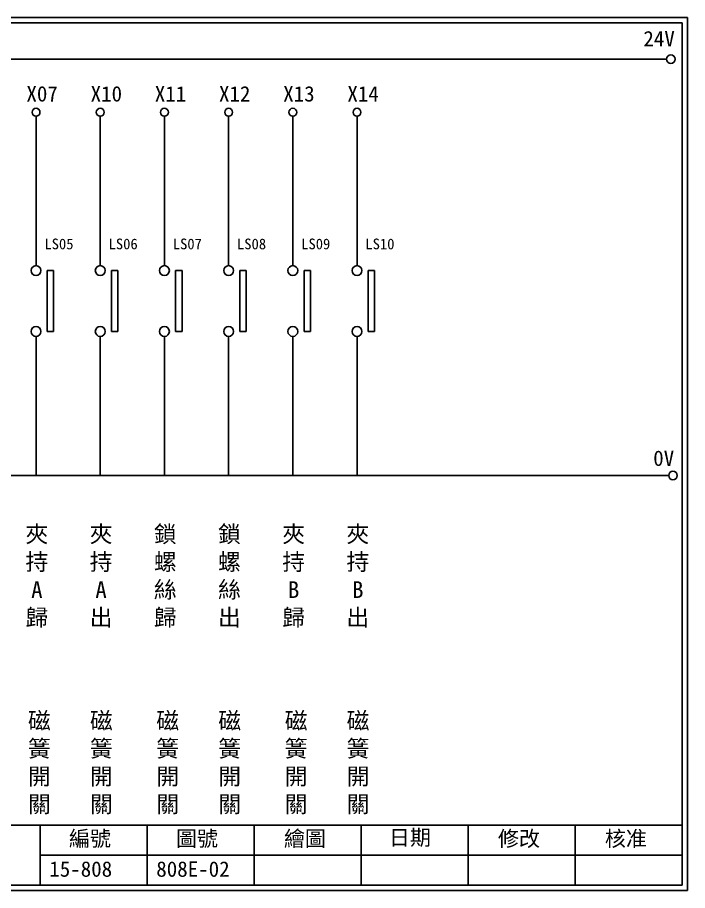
# Model space of a CAD drawing. Extents: x 325 to 612, y 3 to 207.
# Drawn here: x 455.7 to 612.3, y 3 to 207 of the extents above; entities that cross this region are included whole.
import ezdxf

# ---------------------------------------------------------------- set-up
doc = ezdxf.new("R2010")
doc.units = 0
doc.layers.get('0').update_dxf_attribs({"linetype": 'CONTINUOUS'})
doc.layers.add('圖框層', color=7, linetype='CONTINUOUS')
doc.layers.add('標尺寸層', color=3, linetype='CONTINUOUS')
doc.styles.add('CNS', font='romanc.shx', dxfattribs={"bigfont": 'chineset.shx'})
doc.styles.add('STSL', font='kaiu.ttf')

msp = doc.modelspace()

# ---------------------------------------------------------------- linework, layer by layer
for p, q in [((464.2, 147.84), (462.7, 147.84)), ((464.2, 147.84), (462.7, 147.84)), ((479.2, 147.84), (477.7, 147.84)), ((494.2, 147.84), (492.7, 147.84)), ((509.2, 147.84), (507.7, 147.84)), ((524.2, 147.84), (522.7, 147.84)), ((524.2, 147.84), (522.7, 147.84)), ((539.2, 147.84), (537.7, 147.84)), ((464.2, 133.61), (462.7, 133.61)), ((464.2, 133.61), (462.7, 133.61)), ((479.2, 133.61), (477.7, 133.61)), ((494.2, 133.61), (492.7, 133.61)), ((509.2, 133.61), (507.7, 133.61)), ((524.2, 133.61), (522.7, 133.61)), ((524.2, 133.61), (522.7, 133.61)), ((539.2, 133.61), (537.7, 133.61))]:
    msp.add_line(p, q)
for centre in [(608.44, 197.22), (608.92, 99.96)]:
    msp.add_circle(centre, 1)
at = {"layer": '圖框層', "color": 7}
for p, q in [((612.32, 206.97), (325.32, 206.97)), ((612.32, 3), (612.32, 206.97)), ((611.07, 205.72), (326.57, 205.72)), ((611.07, 4.25), (611.07, 205.72)), ((326.57, 18.25), (611.07, 18.25)), ((461.07, 4.25), (461.07, 18.25)), ((486.07, 4.25), (486.07, 18.25)), ((511.07, 4.25), (511.07, 18.25)), ((536.07, 4.25), (536.07, 18.25)), ((561.07, 4.25), (561.07, 18.25)), ((586.07, 4.25), (586.07, 18.25)), ((461.07, 11.25), (611.07, 11.25)), ((326.57, 4.25), (611.07, 4.25)), ((325.32, 3), (612.32, 3))]:
    msp.add_line(p, q, dxfattribs=at)
at = {"layer": '標尺寸層', "color": 7}
for p, q in [((329.84, 197.22), (607.44, 197.22)), ((460.09, 183.91), (460.09, 148.99)), ((460.09, 183.91), (460.09, 148.99)), ((475.09, 183.91), (475.09, 148.99)), ((490.09, 183.91), (490.09, 148.99)), ((505.09, 183.91), (505.09, 148.99)), ((520.09, 183.91), (520.09, 148.99)), ((520.09, 183.91), (520.09, 148.99)), ((535.09, 183.91), (535.09, 148.99)), ((462.7, 133.61), (462.7, 147.84)), ((462.7, 133.61), (462.7, 147.84)), ((464.2, 133.61), (464.2, 147.84)), ((464.2, 133.61), (464.2, 147.84)), ((477.7, 133.61), (477.7, 147.84)), ((479.2, 133.61), (479.2, 147.84)), ((492.7, 133.61), (492.7, 147.84)), ((494.2, 133.61), (494.2, 147.84)), ((507.7, 133.61), (507.7, 147.84)), ((509.2, 133.61), (509.2, 147.84)), ((522.7, 133.61), (522.7, 147.84)), ((522.7, 133.61), (522.7, 147.84)), ((524.2, 133.61), (524.2, 147.84)), ((524.2, 133.61), (524.2, 147.84)), ((537.7, 133.61), (537.7, 147.84)), ((539.2, 133.61), (539.2, 147.84)), ((460.09, 132.46), (460.09, 99.96)), ((460.09, 132.46), (460.09, 99.96)), ((475.09, 132.46), (475.09, 99.96)), ((490.09, 132.46), (490.09, 99.96)), ((505.09, 132.46), (505.09, 99.96)), ((520.09, 132.46), (520.09, 99.96)), ((520.09, 132.46), (520.09, 99.96)), ((535.09, 132.46), (535.09, 99.96)), ((330.05, 99.96), (607.92, 99.96))]:
    msp.add_line(p, q, dxfattribs=at)
for centre, radius in [((460.09, 184.83), 0.92), ((460.09, 184.83), 0.92), ((475.09, 184.83), 0.92), ((490.09, 184.83), 0.92), ((505.09, 184.83), 0.92), ((520.09, 184.83), 0.92), ((520.09, 184.83), 0.92), ((535.09, 184.83), 0.92), ((460.09, 147.84), 1.15), ((460.09, 147.84), 1.15), ((475.09, 147.84), 1.15), ((490.09, 147.84), 1.15), ((505.09, 147.84), 1.15), ((520.09, 147.84), 1.15), ((520.09, 147.84), 1.15), ((535.09, 147.84), 1.15), ((460.09, 133.61), 1.15), ((460.09, 133.61), 1.15), ((475.09, 133.61), 1.15), ((490.09, 133.61), 1.15), ((505.09, 133.61), 1.15), ((520.09, 133.61), 1.15), ((520.09, 133.61), 1.15), ((535.09, 133.61), 1.15)]:
    msp.add_circle(centre, radius, dxfattribs=at)

# ---------------------------------------------------------------- texts
at = {"layer": '圖框層', "color": 4, "style": 'STSL'}
for s, height, p in [('24V', 3.6, (602, 200.22)), ('X07', 3.6, (457.84, 187.33)), ('X10', 3.6, (472.84, 187.33)), ('X11', 3.6, (487.84, 187.33)), ('X12', 3.6, (502.84, 187.33)), ('X13', 3.6, (517.84, 187.33)), ('X14', 3.6, (532.84, 187.33)), ('LS05', 2.5, (462.04, 152.81)), ('LS06', 2.5, (477.04, 152.81)), ('LS07', 2.5, (492.04, 152.81)), ('LS08', 2.5, (507.04, 152.81)), ('LS09', 2.5, (522.04, 152.81)), ('LS10', 2.5, (537.04, 152.81)), ('0V', 3.6, (604.3, 102.2)), ('編號', 3.6, (467.78, 13.34)), ('圖號', 3.6, (492.78, 13.34)), ('繪圖', 3.6, (518.01, 13.34)), ('日期', 3.6, (542.54, 13.59)), ('修改', 3.6, (568.01, 13.34)), ('核准', 3.6, (593.01, 13.34)), ('15-808', 3.6, (463.18, 6.22)), ('808E-02', 3.6, (488.18, 6.22))]:
    msp.add_text(s, height=height, dxfattribs=at).set_placement(p)
at = {"layer": '標尺寸層', "color": 7, "char_height": 3.9, "width": 4.9608, "attachment_point": 5, "style": 'CNS'}
for s, insert in [('{\\fDFKai-SB|b0|i0|c136|p65;夾持A歸}', (460.28, 76.34)), ('{\\fDFKai-SB|b0|i0|c136|p65;夾持A出}', (475.28, 76.34)), ('{\\fDFKai-SB|b0|i0|c136|p65;鎖螺絲歸}', (490.28, 76.34)), ('{\\fDFKai-SB|b0|i0|c136|p65;鎖螺絲出}', (505.28, 76.34)), ('{\\fDFKai-SB|b0|i0|c136|p65;夾持B歸}', (520.28, 76.34)), ('{\\fDFKai-SB|b0|i0|c136|p65;夾持B出}', (535.28, 76.34)), ('{\\fDFKai-SB|b0|i0|c136|p65;磁簧開關}', (460.86, 32.72)), ('{\\fDFKai-SB|b0|i0|c136|p65;磁簧開關}', (475.34, 32.72)), ('{\\fDFKai-SB|b0|i0|c136|p65;磁簧開關}', (490.86, 32.72)), ('{\\fDFKai-SB|b0|i0|c136|p65;磁簧開關}', (505.34, 32.72)), ('{\\fDFKai-SB|b0|i0|c136|p65;磁簧開關}', (520.86, 32.72)), ('{\\fDFKai-SB|b0|i0|c136|p65;磁簧開關}', (535.34, 32.72))]:
    msp.add_mtext(s, dxfattribs=dict(at, insert=insert))

doc.saveas('drawing.dxf')
